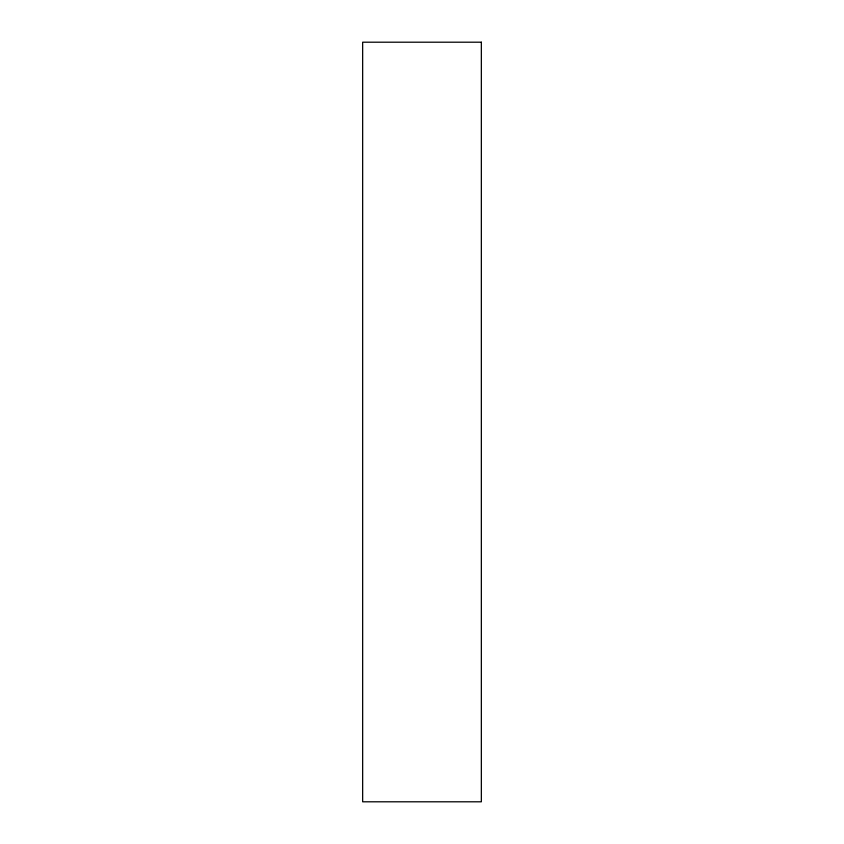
<?xml version="1.0" encoding="UTF-8"?>
<svg xmlns="http://www.w3.org/2000/svg" width="844" height="844" viewBox="0 0 844 844"><rect width="100%" height="100%" fill="white"/><g stroke="black" fill="none" stroke-linecap="round" stroke-linejoin="round"><path stroke-width="1.27" d="M481.344 42.2L362.656 42.2L362.656 801.8L481.344 801.8L481.344 42.2"/></g></svg>
